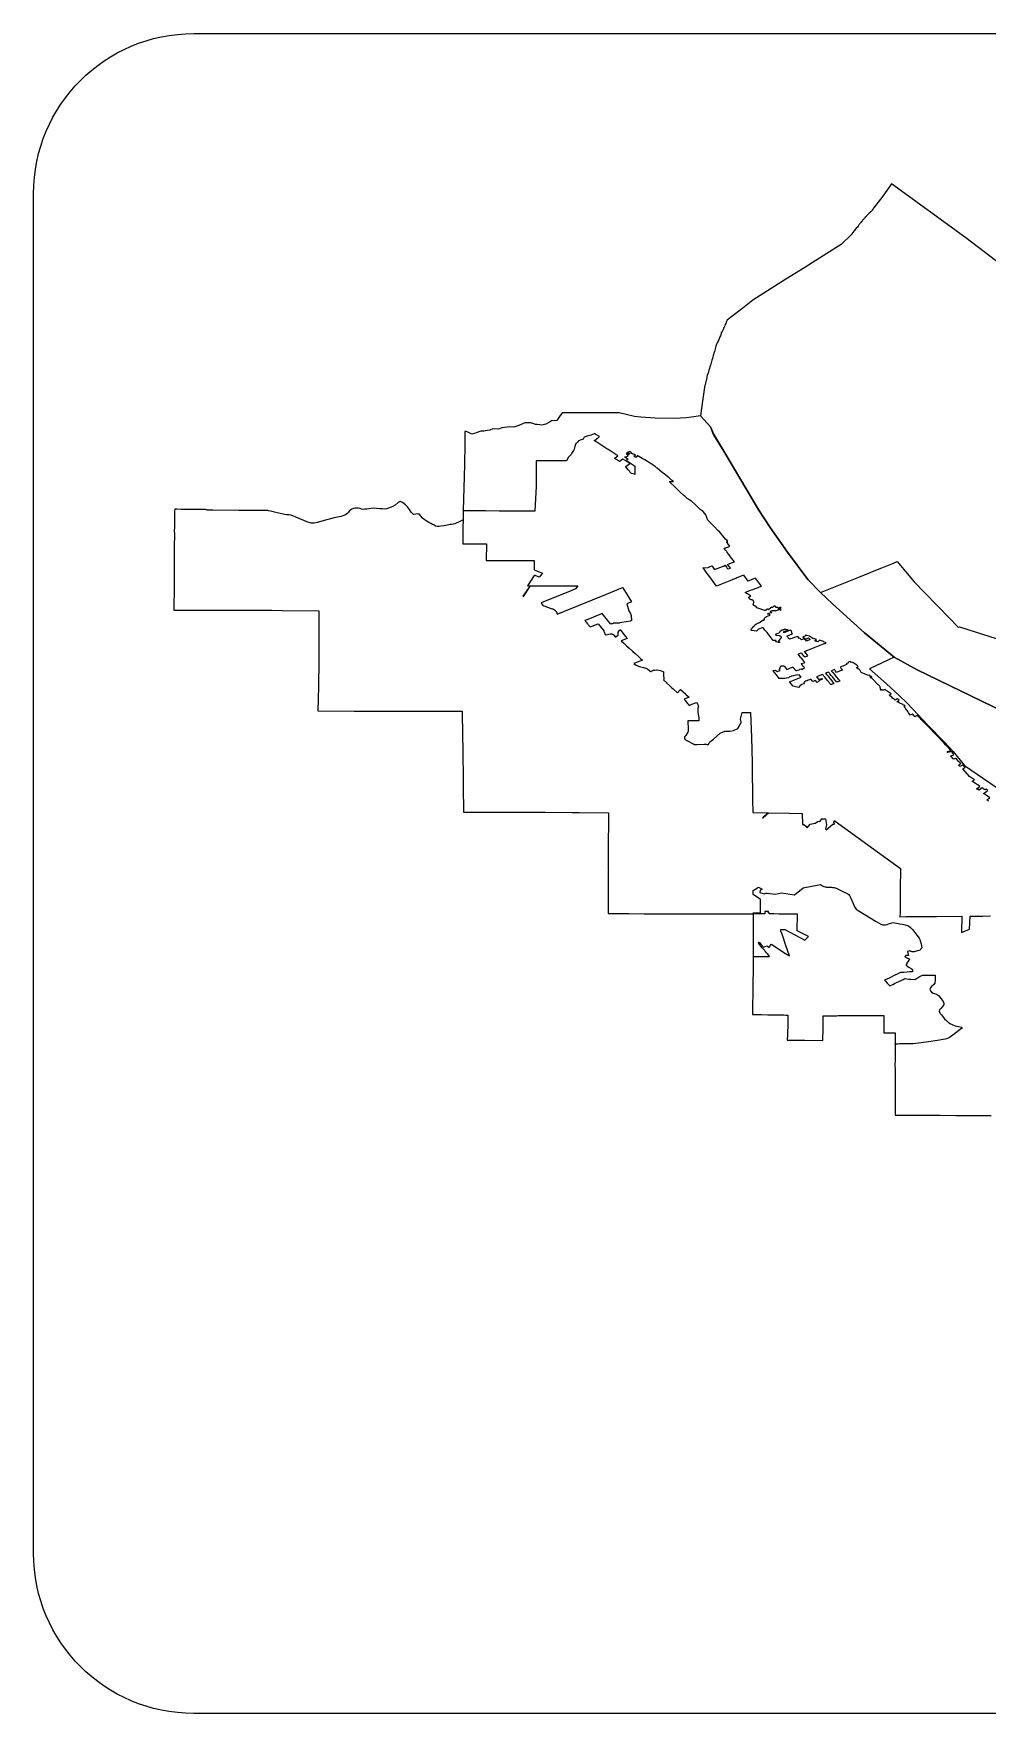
# Model space of a CAD drawing. Extents: x -18 to 322, y 1 to 218.
# Drawn here: x -18.1 to 104.8, y 1.2 to 217.6 of the extents above; entities that cross this region are included whole.
import ezdxf

# ---------------------------------------------------------------- set-up
doc = ezdxf.new("R2010")
doc.units = 0
doc.layers.add('Cuts', color=7, linetype='CONTINUOUS')

msp = doc.modelspace()

# ---------------------------------------------------------------- linework, layer by layer
at = {"layer": 'Cuts', "color": 7}
for points in [[(2.571138, 217.626737), (301.56804, 217.626737)], [(-18.066362, 21.817313), (-18.066362, 196.989237)], [(108.217705, 186.597217), (102.042889, 191.296155), (92.476008, 198.261104), (91.352047, 196.680322), (90.124214, 195.135714), (90.088559, 195.063367), (90.050834, 194.991536), (89.98934, 194.895935), (89.926295, 194.800334), (89.882369, 194.758476), (89.836376, 194.716618), (89.77023, 194.656156), (89.703569, 194.595695), (89.601249, 194.508879), (89.499964, 194.410694), (89.39816, 194.311992), (89.320645, 194.221041), (89.241582, 194.13009), (89.183705, 194.069629), (89.126343, 194.010201), (89.039009, 193.906848), (88.951676, 193.803495), (88.906202, 193.747168), (88.859175, 193.691358), (88.789928, 193.609192), (88.7212, 193.527026), (88.667455, 193.461914), (88.612162, 193.396802), (88.525863, 193.299133), (88.44008, 193.201982), (88.395122, 193.14152), (88.349645, 193.081059), (88.264381, 192.970471), (88.166194, 192.829395), (88.06956, 192.688318), (87.929516, 192.537423), (87.789472, 192.386528), (87.69904, 192.269739), (87.608606, 192.152433), (87.470631, 191.980351), (87.354876, 191.83514), (87.359532, 191.768478), (85.968922, 190.464164), (84.118905, 189.294727), (81.289104, 187.506722), (78.869096, 185.976066), (74.60424, 183.280107), (73.293724, 182.233659), (71.739297, 181.036316), (71.303666, 180.691117), (71.262841, 180.621871), (71.174991, 180.439453), (71.100577, 180.268404), (71.041149, 180.134562), (70.975003, 179.98005), (70.901108, 179.809518), (70.834962, 179.656039), (70.758997, 179.483956), (70.698019, 179.340295), (70.646343, 179.22454), (70.506299, 179.071061), (70.516115, 178.921716), (70.472189, 178.823531), (70.419479, 178.698991), (70.364702, 178.572901), (70.306308, 178.441642), (70.24688, 178.302116), (70.157996, 178.098511), (70.059812, 177.873201), (69.976095, 177.677865), (69.895482, 177.495964), (69.85259, 177.343518), (69.80918, 177.198307), (69.753372, 177.011755), (69.70531, 176.847424), (69.657251, 176.681026), (69.590589, 176.455717), (69.54253, 176.293453), (69.494471, 176.130156), (69.45313, 175.988562), (69.384918, 175.758085), (69.321355, 175.541561), (69.274846, 175.384464), (69.223686, 175.212382), (69.188031, 175.09301), (69.136871, 174.915759), (69.070725, 174.689416), (69.008712, 174.47961), (68.942051, 174.256885), (68.869187, 174.007288), (68.799424, 173.772677), (68.735861, 173.557186), (68.692453, 173.406808), (68.667662, 173.326709), (68.381375, 172.047717), (68.08837, 169.984795), (67.857891, 168.371972), (69.134299, 166.942603), (69.552362, 165.967986), (70.854091, 163.820313), (73.052924, 160.125446), (75.355109, 156.213542), (76.843906, 154.000239), (79.072711, 150.81542), (81.698907, 147.275071), (83.318964, 145.594551), (84.872875, 144.145029), (88.971848, 140.421225), (92.82071, 137.264311), (95.751796, 135.646839), (106.948528, 130.21823)], [(50.01917, 168.76678), (49.670354, 168.293425), (49.363395, 167.792164), (48.653877, 167.750823), (48.405314, 167.575121), (47.915423, 167.2816), (47.40796, 167.162744), (47.167146, 167.202535), (46.815748, 167.260928), (46.775439, 167.261987), (46.594056, 167.263574), (46.387351, 167.360726), (45.94965, 167.479583), (45.210161, 167.468205), (44.469121, 167.118355), (43.816963, 166.925603), (43.280044, 166.953509), (42.263571, 166.843953), (41.846024, 166.677038), (41.10705, 166.707528), (40.725164, 166.531827), (40.366529, 166.464133), (39.960352, 166.405737), (39.538156, 166.402112), (39.280806, 166.319946), (38.975916, 166.20264), (38.406959, 166.033143), (38.061244, 166.181455), (37.874691, 166.265169), (37.659717, 166.354053), (37.498486, 166.373182), (37.473694, 164.27615), (37.469038, 162.505202), (37.401344, 160.122401), (37.383246, 159.488846), (37.377558, 159.286275), (37.367742, 158.92609), (37.33777, 157.858457), (37.33261, 157.72358), (37.287121, 156.128849), (37.26852, 154.964061), (36.838573, 154.755289), (36.223623, 154.464866), (35.990562, 154.39717), (35.769905, 154.371849), (35.587488, 154.352217), (35.425221, 154.32328), (34.803556, 154.192538), (34.448538, 154.140344), (34.169485, 154.121744), (33.930222, 154.120685), (33.768477, 154.15996), (33.654788, 154.216287), (33.494591, 154.311889), (33.341628, 154.38837), (33.102883, 154.499473), (32.86569, 154.614197), (32.496202, 154.830721), (32.242988, 155.029675), (31.997007, 155.230179), (31.850764, 155.411564), (31.725706, 155.582612), (31.636824, 155.682865), (31.541223, 155.697337), (31.385158, 155.727825), (31.165535, 155.714914), (30.866329, 155.667371), (30.777961, 155.75884), (30.566603, 155.97433), (30.34543, 156.302477), (30.099966, 156.660593), (29.851403, 156.891069), (29.463831, 157.192344), (29.140335, 157.347372), (28.90779, 157.188209), (28.517117, 156.884351), (28.133162, 156.634238), (27.390572, 156.403246), (27.17043, 156.363971), (26.856753, 156.378444), (26.556512, 156.393419), (25.703335, 156.464214), (25.112674, 156.396517), (24.871345, 156.363963), (24.613996, 156.328305), (24.411425, 156.324178), (24.188182, 156.365), (23.990262, 156.427529), (23.75255, 156.470937), (23.597004, 156.481785), (23.352575, 156.470408), (23.138117, 156.422865), (22.951049, 156.356719), (22.813072, 156.276106), (22.678714, 156.16965), (22.428083, 155.885948), (22.283906, 155.750556), (22.116474, 155.624982), (21.794013, 155.468401), (21.571288, 155.397604), (21.304637, 155.340245), (20.871589, 155.258079), (20.672635, 155.213637), (19.858731, 155.005381), (18.482071, 154.621941), (18.065042, 154.53461), (17.855752, 154.536727), (17.711058, 154.545511), (17.549828, 154.569271), (17.25889, 154.659189), (15.70808, 155.333567), (15.317923, 155.49273), (15.080728, 155.561458), (14.813044, 155.605384), (14.533991, 155.631737), (14.284394, 155.662743), (14.089574, 155.689614), (13.92576, 155.727339), (13.160949, 155.914923), (12.46435, 156.078221), (12.192015, 156.142301), (12.105199, 156.165028), (11.685069, 156.183126), (9.699144, 156.185242), (9.540498, 156.187359), (8.390697, 156.192016), (5.011575, 156.205959), (4.286555, 156.207018), (4.110855, 156.320706), (3.766173, 156.317082), (3.32744, 156.31814), (2.644278, 156.320786), (2.471678, 156.321315), (0.946707, 156.325972), (0.378266, 156.328088), (0.124535, 156.328617), (0.101281, 156.087288), (0.101797, 156.072816), (0.073892, 155.86249), (0.098697, 155.728648), (0.097663, 155.590673), (0.095079, 155.225321), (0.094046, 155.171576), (0.093012, 155.066674), (0.08216, 154.232099), (0.078026, 154.114793), (0.067174, 153.831091), (0.063557, 153.747374), (0.075442, 153.001167), (0.064074, 151.636393), (0.062006, 151.389897), (0.058389, 150.839024), (0.055805, 150.69123), (0.052705, 150.218909), (0.051154, 149.968278), (0.050121, 149.775007), (0.030484, 146.624296), (0.02945, 146.525593), (0, 143.317171), (0.643888, 143.319817), (0.925525, 143.320875), (3.34915, 143.328628), (4.464844, 143.332252), (9.330697, 143.349821), (10.429338, 143.340005), (11.527978, 143.330691), (12.639022, 143.320346), (13.942301, 143.309498), (18.685681, 143.268157), (18.686713, 141.621748), (18.691364, 140.153104), (18.692396, 140.008924), (18.695497, 138.356829), (18.699633, 136.72489), (18.634521, 133.591228), (18.633991, 133.519399), (18.631928, 133.4424), (18.567849, 130.356803), (23.215627, 130.337673), (25.834589, 130.327328), (26.018557, 130.304071), (27.863922, 130.319047), (32.514283, 130.328863), (37.162579, 130.338679), (37.207021, 127.083063), (37.228214, 125.440786), (37.250942, 123.821245), (37.259197, 122.807872), (37.266949, 121.885963), (37.270044, 121.735069), (37.283485, 120.252471), (37.30571, 117.655731), (37.309335, 117.305364), (37.657633, 117.305894), (41.995355, 117.314149), (42.52142, 117.315207), (43.409738, 117.317324), (44.298055, 117.318911), (45.187923, 117.321028), (46.078309, 117.322615), (46.681371, 117.323674), (46.966627, 117.320578), (47.85701, 117.311291), (51.320883, 117.274599), (52.209716, 117.265285), (55.98468, 117.224976), (55.983092, 116.60951), (55.982563, 116.019365), (55.981505, 115.304681), (55.97788, 113.978663), (55.972191, 111.177284), (55.971662, 111.139044), (55.970604, 110.73235), (55.968487, 109.917412), (55.988649, 109.813026), (55.967455, 109.725692), (55.965868, 109.030129), (55.96428, 108.246198), (55.962693, 107.555283), (55.961635, 107.486037), (55.958989, 105.914039), (55.957401, 105.864429), (55.955814, 104.642282), (55.954755, 104.62937), (55.954755, 104.502764), (55.954755, 104.490355), (55.954755, 104.239726), (57.600649, 104.23507), (57.618746, 104.23507), (57.848706, 104.234011), (57.873498, 104.23454), (58.564928, 104.231895), (60.617515, 104.226206), (60.666609, 104.224089), (61.456223, 104.22356), (62.147654, 104.221443), (62.582253, 104.220385), (62.722813, 104.219856), (62.756404, 104.219856), (63.192552, 104.218268), (63.627151, 104.21721), (64.418318, 104.215093), (64.49945, 104.214564), (65.190881, 104.212448), (65.378984, 104.212448), (65.635815, 104.211918), (65.876628, 104.211918), (67.065702, 104.211389), (68.516259, 104.210331), (69.168931, 104.210331), (69.810754, 104.209802), (69.962165, 104.209802), (71.365697, 104.207685), (72.011135, 104.206627), (72.897386, 104.210754), (74.527778, 104.206098), (74.649735, 104.152353), (74.642485, 104.063471), (74.643014, 103.702768), (74.643014, 103.485727), (74.643014, 103.230963), (74.643544, 103.168434), (74.641956, 102.981881), (74.643014, 102.61963), (74.643014, 102.396387), (74.642485, 102.365383), (74.643014, 102.360727), (74.643014, 102.270808), (74.644073, 101.893055), (74.644073, 101.365954), (74.643544, 101.206276), (74.644073, 100.978898), (74.644073, 100.749454), (74.644073, 100.664189), (74.644602, 100.296252), (74.644602, 100.129339), (74.644602, 98.728908), (74.64566, 98.726262), (74.645131, 98.725204), (74.646189, 98.218775), (74.645131, 97.848255), (74.64566, 97.742835), (74.642565, 97.558867), (74.640448, 97.392468), (74.637802, 97.195065), (74.633675, 96.998178), (74.631029, 96.800775), (74.628383, 96.60337), (74.626266, 96.405967), (74.62362, 96.20908), (74.619493, 96.003924), (74.618964, 95.92951), (74.615868, 95.702651), (74.610709, 95.438584), (74.607084, 95.217927), (74.603459, 94.880477), (74.597268, 94.547166), (74.595151, 94.424177), (74.592505, 94.145639), (74.585785, 93.78752), (74.583668, 93.659364), (74.580044, 93.408216), (74.577927, 93.279542), (74.574302, 93.030979), (74.547428, 91.251243), (75.164963, 91.239363), (75.55202, 91.232114), (75.728235, 91.229018), (76.523535, 91.213513), (76.776749, 91.208857), (77.167425, 91.201105), (77.452678, 91.195945), (77.734313, 91.190786), (78.015433, 91.185097), (78.297072, 91.179938), (78.578707, 91.174249), (78.858277, 91.16909), (79.12441, 91.163931), (79.114065, 90.669387), (79.111949, 90.337624), (79.101101, 89.855484), (79.097476, 89.515452), (79.081971, 89.195576), (79.073716, 88.828673), (79.049428, 88.472105), (79.027203, 88.11502), (79.018418, 87.980662), (79.016302, 87.939321), (81.318486, 87.919689), (83.620671, 87.900057), (83.65426, 89.479807), (83.658916, 91.077123), (83.741599, 91.075536), (84.00515, 91.077123), (84.268699, 91.078711), (84.532766, 91.06527), (84.796831, 91.064212), (85.067616, 91.063683), (85.410231, 91.062624), (85.586964, 91.086384), (87.301073, 91.096729), (89.971192, 91.112736), (90.182033, 91.113795), (90.604229, 91.115911), (90.95563, 91.118557), (91.271889, 91.120145), (91.488413, 91.121732), (91.495637, 88.864506), (92.951364, 88.869665), (92.952951, 88.706369), (92.949855, 88.555472), (92.943664, 87.915202), (92.939007, 87.460968), (92.926599, 87.398439), (92.925011, 87.398439), (92.93742, 87.31369), (92.933795, 86.958672), (92.919852, 85.410963), (92.914692, 84.708163), (92.91628, 84.141272), (92.917338, 83.85085), (92.916809, 83.727861), (92.918396, 83.510821), (92.919455, 83.224533), (92.920513, 83.028162), (92.921571, 82.829725), (92.920513, 82.680381), (92.921571, 82.431299), (92.923159, 82.131058), (92.92263, 82.003418), (92.923688, 81.501641), (92.924217, 81.48148), (92.928345, 80.238144), (92.934033, 78.328699), (92.934562, 78.272888), (98.726458, 78.270242), (100.738739, 78.241821), (100.956814, 78.240233), (102.209965, 78.238117), (105.30745, 78.229332)], [(106.947721, 130.217918), (95.750989, 135.646527), (92.820937, 137.263481), (92.819879, 137.26401), (88.971017, 140.420923), (84.87256, 144.144727), (83.318133, 145.594249), (81.698076, 147.275285), (79.07188, 150.815637), (76.843075, 153.999938), (75.354278, 156.213757), (73.052093, 160.125663), (70.85326, 163.820527), (69.551531, 165.967685), (69.133469, 166.942301), (67.85706, 168.372189), (66.717595, 168.193389), (65.969838, 168.096752), (65.284091, 168.063679), (64.654155, 168.015105), (62.003154, 168.073498), (60.155722, 168.214574), (59.367658, 168.274521), (57.365712, 168.745291), (50.01917, 168.76678)], [(301.56804, 1.179813), (2.571138, 1.179813)]]:
    msp.add_lwpolyline(points, dxfattribs=at)
msp.add_lwpolyline([(2.571138, 217.626737)], close=True, dxfattribs=at)
at = {"layer": 'Cuts', "color": 5}
for points in [[(104.968016, 118.739551), (104.750684, 118.896287), (105.141929, 119.144173), (104.546944, 119.596064), (104.32601, 119.710477), (104.385778, 119.7559), (104.750373, 120.010514), (104.885593, 120.105059), (104.641316, 120.275609), (104.500945, 120.177879), (104.376232, 120.261484), (104.253278, 120.345124), (104.130402, 120.426757), (103.754066, 120.157725), (103.622935, 120.225783), (103.594218, 120.240493), (103.436178, 120.321597), (103.844793, 120.619479), (103.566391, 120.8074), (103.425432, 120.901324), (103.286229, 120.995283), (103.14703, 121.089245), (103.007828, 121.183204), (102.864995, 121.279868), (103.152089, 121.492724), (102.517569, 121.920086), (101.65018, 122.893523), (101.960586, 123.095432), (101.808253, 123.20964), (101.722856, 123.277667), (101.61002, 123.371985), (101.330468, 123.190573), (101.22448, 123.289654), (101.118498, 123.388576), (101.229944, 123.46169), (101.252275, 123.475554), (101.296856, 123.504799), (101.392896, 123.567124), (101.288593, 123.668086), (101.224356, 123.734831), (101.182157, 123.778413), (101.160038, 123.803284), (100.799608, 124.23893), (100.710938, 124.212365), (100.432762, 124.128895), (100.345767, 124.236979), (100.260521, 124.345253), (100.173516, 124.453493), (100.088271, 124.561764), (100.361215, 124.644056), (100.503783, 124.686784), (100.432444, 124.799342), (100.379866, 124.882502), (100.376197, 124.886453), (100.359334, 124.911888), (100.28451, 125.023451), (100.206222, 125.133712), (100.075818, 125.094768), (99.742002, 124.994629), (99.654996, 125.102868), (100.00795, 125.208469), (100.120952, 125.242582), (100.033964, 125.350359), (99.882933, 125.51995), (99.833336, 125.572482), (99.829667, 125.57601), (99.825998, 125.579785), (99.785587, 125.622478), (99.686503, 125.724773), (99.589178, 125.826952), (99.436877, 125.984178), (99.23681, 126.192126), (97.087271, 128.427795), (96.393347, 129.149705), (96.294245, 129.252), (96.19691, 129.354175), (96.09961, 129.455423), (96.0262, 129.531235), (96.002317, 129.556529), (95.905021, 129.657624), (95.807722, 129.758872), (95.773185, 129.742467), (95.519375, 129.621062), (95.47102, 129.598202), (95.377837, 129.728519), (95.310693, 129.823575), (95.223116, 129.945678), (95.186674, 129.932943), (94.869012, 129.824315), (94.784973, 129.945868), (94.708403, 130.056623), (94.630072, 130.167494), (94.553494, 130.2784), (94.476927, 130.389155), (94.40035, 130.500061), (94.322016, 130.610932), (94.245445, 130.721683), (94.168914, 130.83151), (94.090534, 130.94346), (94.217262, 130.986658), (94.140684, 131.097568), (94.013963, 131.054215), (93.961621, 131.131057), (93.948145, 131.159773), (93.759741, 131.250903), (93.623375, 131.316844), (93.612615, 131.322171), (93.465471, 131.393605), (93.318331, 131.464884), (93.171195, 131.536007), (93.4435, 131.723001), (93.197194, 131.897957), (92.943681, 131.725054), (92.941917, 131.726112), (92.830842, 131.819531), (92.717967, 131.913994), (92.605089, 132.008458), (92.490453, 132.102886), (92.377575, 132.197349), (92.264697, 132.291812), (92.151819, 132.386276), (92.403476, 132.561613), (92.280318, 132.649088), (92.15716, 132.736563), (92.032241, 132.824006), (91.90909, 132.911329), (91.784171, 132.998768), (91.655577, 133.090145), (91.648309, 133.095719), (91.569587, 133.084148), (91.541682, 133.077904), (91.515612, 133.069825), (91.491376, 133.059806), (91.470668, 133.049681), (91.465482, 133.046859), (91.460297, 133.044037), (91.44996, 133.038287), (91.43091, 133.030984), (91.41179, 133.024916), (91.392634, 133.020366), (91.373407, 133.017191), (91.34709, 133.015427), (91.325959, 133.015779), (91.306521, 133.017543), (91.285283, 133.020718), (91.26574, 133.025587), (91.247889, 133.031725), (91.230003, 133.039239), (91.222842, 133.042414), (91.21568, 133.045942), (91.20679, 133.048764), (91.1979, 133.050881), (91.189046, 133.052292), (91.178462, 133.052997), (91.169643, 133.053135), (91.15913, 133.05243), (91.150381, 133.051018), (91.141668, 133.048902), (91.132989, 133.046432), (91.124311, 133.042905), (91.115668, 133.039024), (91.108789, 133.034579), (91.101945, 133.029675), (91.098417, 133.0265), (91.006028, 133.09253), (91.026101, 133.162161), (91.028923, 133.180576), (91.028627, 133.187984), (91.033037, 133.253911), (91.031978, 133.27917), (91.031682, 133.286579), (91.031509, 133.290883), (91.019938, 133.3602), (90.999618, 133.428417), (90.989917, 133.451206), (90.953866, 133.516495), (90.920247, 133.56533), (90.868586, 133.625065), (90.822862, 133.668267), (90.757429, 133.720333), (90.74293, 133.730528), (90.020582, 134.499026), (89.84897, 134.653702), (89.769757, 134.610353), (89.705442, 134.678322), (89.926849, 134.774274), (89.912068, 134.79156), (89.809995, 134.747763), (89.625605, 134.957853), (89.499335, 134.903091), (88.576444, 135.317601), (88.378476, 135.646768), (88.322624, 135.679118), (88.255938, 135.718361), (88.151417, 135.779522), (88.131591, 135.791622), (88.046918, 135.840531), (87.9424, 135.901692), (88.164604, 136.065511), (88.077955, 136.163725), (88.000478, 136.252713), (88.012402, 136.262802), (87.607099, 136.49583), (87.46839, 136.575745), (87.410492, 136.527418), (87.34018, 136.613157), (87.28659, 136.589132), (87.197767, 136.697633), (87.129692, 136.727584), (86.86301, 136.61963), (86.896418, 136.576806), (86.931554, 136.53417), (86.626758, 136.411276), (86.695362, 136.324274), (86.515792, 136.238239), (85.977192, 136.021457), (85.868095, 135.977363), (85.910689, 135.924541), (86.097545, 135.697391), (86.15678, 135.624543), (86.080587, 135.593745), (85.469248, 135.347923), (85.393041, 135.317443), (85.257938, 135.482857), (85.202414, 135.55084), (85.165446, 135.594984), (85.104345, 135.670414), (84.723363, 135.516716), (84.749292, 135.484543), (84.871374, 135.336761), (85.158267, 134.984837), (85.182256, 134.956791), (85.800337, 134.201381), (85.495548, 134.078642), (85.419358, 134.047845), (84.980831, 134.582589), (84.893832, 134.689428), (84.806869, 134.795342), (84.732793, 134.88717), (84.710603, 134.913876), (84.525606, 135.13844), (84.475646, 135.199442), (84.362722, 135.338302), (84.342367, 135.363032), (83.961427, 135.20841), (83.98732, 135.177471), (84.079918, 135.062723), (84.250094, 134.85668), (84.42595, 134.640572), (84.512864, 134.535892), (84.599866, 134.428898), (85.03839, 133.894309), (84.733608, 133.771567), (84.657411, 133.740911), (84.496442, 133.93696), (84.372469, 134.088093), (84.248415, 134.241231), (84.04494, 134.487787), (84.033757, 134.503309), (84.024514, 134.514069), (83.92091, 134.640007), (83.763582, 134.832888), (83.69147, 134.919513), (83.580402, 135.055943), (82.81668, 134.748962), (83.107105, 134.397113), (83.181565, 134.427099), (83.488147, 134.548955), (83.575149, 134.44212), (83.268575, 134.320108), (83.20149, 134.28162), (83.017002, 134.099417), (82.94857, 134.050727), (82.875016, 133.998079), (82.651164, 134.269827), (82.315217, 134.134434), (82.072139, 134.446664), (81.897232, 134.376288), (81.7379, 134.312538), (81.578557, 134.249098), (81.419229, 134.185195), (81.394993, 134.175459), (81.258877, 134.103224), (81.222961, 133.989951), (81.108851, 133.851845), (80.924754, 133.74767), (80.733782, 133.639346), (80.67528, 133.606255), (80.478639, 133.376466), (79.811081, 133.523169), (79.337512, 134.096518), (80.837706, 134.686546), (80.565627, 135.01948), (80.151458, 134.947449), (79.832321, 134.875451), (79.606868, 134.836758), (79.571908, 134.830832), (79.292526, 134.689301), (79.175238, 134.630235), (78.937896, 134.580973), (78.871563, 134.567638), (78.738901, 134.540792), (78.474991, 134.539381), (77.998205, 134.536559), (77.770512, 134.815623), (77.215084, 135.497903), (77.178166, 135.540656), (77.532821, 135.604734), (77.745592, 135.434085), (78.134758, 135.558827), (78.036665, 135.67855), (78.226872, 136.155396), (78.628605, 136.143154), (78.671122, 136.092492), (78.99688, 135.694322), (79.684388, 135.970833), (79.758838, 136.001137), (79.877227, 135.858068), (79.918008, 135.806756), (79.938292, 135.783579), (80.097533, 135.587349), (80.128965, 135.549574), (80.232005, 135.569188), (80.5848, 135.635839), (80.657366, 135.712984), (80.83329, 135.758097), (80.96103, 135.688611), (81.001836, 135.724114), (81.250022, 135.941503), (81.25355, 135.942561), (81.087223, 136.140039), (80.839259, 136.441992), (81.223352, 136.561997), (81.308541, 136.587891), (81.030863, 136.928575), (80.860644, 137.135229), (80.749625, 137.270117), (80.423887, 137.667832), (80.500087, 137.698488), (80.808352, 137.822546), (81.087882, 137.479738), (81.330082, 137.321227), (81.548282, 137.40927), (81.702421, 137.471066), (81.500685, 137.717496), (81.263809, 138.006255), (81.270759, 138.008724), (81.785112, 138.215801), (83.695291, 138.986585), (83.704005, 138.989055), (83.78889, 139.022639), (83.858165, 139.050544), (84.010568, 139.111991), (84.040025, 139.123844), (83.952131, 139.16513), (83.808787, 139.228605), (83.690521, 139.281166), (83.572249, 139.333881), (83.565088, 139.337056), (83.452301, 139.384635), (83.325502, 139.430549), (83.193588, 139.472353), (83.188614, 139.464839), (82.980228, 139.263661), (82.850201, 139.302262), (82.720178, 139.340866), (82.590151, 139.379467), (82.797489, 139.562897), (82.7989, 139.567237), (82.55379, 139.622997), (82.548463, 139.624055), (82.543136, 139.625466), (82.512903, 139.633051), (82.441632, 139.654782), (82.375433, 139.681699), (82.317951, 139.710627), (82.312554, 139.713449), (82.299924, 139.721386), (82.272866, 139.737367), (82.223932, 139.772645), (82.220264, 139.776279), (82.214831, 139.779877), (82.112945, 139.862674), (82.107512, 139.866272), (82.103843, 139.869906), (82.069448, 139.893895), (82.027972, 139.91866), (81.981345, 139.94025), (81.933103, 139.958277), (81.883244, 139.972705), (81.877917, 139.973764), (81.872591, 139.975175), (81.867264, 139.976233), (81.343269, 140.095867), (81.406956, 140.043927), (81.055543, 139.898357), (81.415479, 139.613267), (81.759973, 139.755768), (81.878224, 139.65988), (81.994722, 139.563804), (81.989819, 139.554597), (81.498082, 139.353675), (81.439379, 139.456754), (81.397709, 139.5301), (81.337141, 139.504523), (81.314422, 139.544168), (81.301722, 139.55394), (81.181742, 139.649021), (80.878858, 139.522144), (80.640772, 139.709413), (80.578425, 139.684295), (80.428791, 139.903998), (80.39884, 139.948586), (80.245911, 139.900227), (80.24069, 139.898463), (79.941436, 139.812671), (79.927571, 139.807168), (79.610509, 139.682782), (79.456334, 139.621751), (79.341996, 139.576624), (79.246284, 139.680817), (79.160999, 139.788305), (79.118356, 139.842047), (79.073955, 139.895754), (78.98866, 140.003393), (79.454701, 140.186859), (79.470294, 140.193033), (79.614083, 140.249847), (79.709382, 140.287044), (79.674528, 140.322435), (79.659358, 140.34974), (79.638615, 140.38403), (79.623516, 140.409007), (79.60877, 140.469162), (79.605948, 140.497314), (79.593636, 140.584499), (79.58337, 140.620532), (79.562626, 140.65514), (79.538567, 140.684738), (79.511227, 140.708092), (79.476831, 140.731622), (79.433795, 140.751448), (79.326667, 140.701989), (79.208836, 140.656173), (78.644064, 140.433285), (78.557012, 140.540889), (79.062917, 140.739637), (79.133945, 140.767718), (79.12823, 140.778407), (79.123503, 140.808217), (79.082863, 140.812203), (78.946567, 140.831571), (78.872029, 140.846917), (78.805149, 140.84698), (78.722906, 140.835162), (78.647704, 140.823344), (78.609368, 140.813784), (78.564071, 140.802248), (78.513762, 140.784151), (78.492948, 140.776178), (78.437075, 140.765065), (78.392971, 140.767887), (78.355929, 140.770004), (78.305633, 140.707792), (78.093028, 140.524404), (78.023432, 140.460731), (77.982595, 140.425982), (77.929488, 140.389928), (77.580061, 140.238989), (77.571453, 140.234191), (77.562881, 140.228794), (77.556072, 140.222796), (77.549299, 140.216341), (77.54429, 140.209461), (77.541115, 140.2023), (77.53794, 140.194821), (77.536528, 140.187236), (77.535117, 140.179511), (77.535428, 140.17182), (77.537544, 140.164165), (77.539661, 140.156651), (77.545235, 140.149524), (77.549045, 140.142504), (77.554584, 140.135978), (77.561851, 140.129945), (77.569118, 140.124371), (77.578114, 140.119468), (77.587074, 140.115164), (77.597764, 140.11153), (77.606689, 140.108708), (77.619107, 140.106591), (77.626197, 140.105533), (77.997471, 140.063694), (78.079235, 140.043726), (78.138508, 140.014058), (78.163944, 139.994196), (78.182147, 139.97945), (78.200527, 139.959765), (78.21358, 139.94135), (78.229102, 139.905268), (78.245224, 139.854546), (78.239368, 139.825442), (78.233265, 139.802511), (78.225362, 139.780145), (78.213897, 139.758484), (78.198833, 139.738905), (77.91888, 139.392583), (77.913905, 139.385246), (77.91073, 139.379178), (77.899371, 139.355683), (77.928334, 139.335751), (77.935566, 139.331412), (77.941034, 139.326579), (77.948266, 139.322098), (77.955533, 139.316842), (78.000773, 139.285974), (78.028184, 139.261209), (78.051926, 139.240254), (78.053337, 139.20868), (78.043601, 139.18829), (78.006062, 139.159009), (77.957251, 139.147403), (77.905971, 139.153471), (77.642252, 139.23414), (77.608209, 139.249027), (77.578964, 139.275592), (77.562807, 139.327238), (77.583832, 139.416473), (77.45019, 139.413651), (77.37986, 139.411887), (77.282782, 139.418908), (77.238541, 139.424975), (76.433703, 140.442471), (76.402164, 140.482709), (76.359563, 140.535375), (76.305482, 140.56716), (76.258711, 140.635931), (76.153117, 140.766759), (76.067816, 140.874395), (76.056739, 140.887588), (75.971444, 140.995069), (75.884385, 141.102674), (75.437236, 140.930977), (75.326298, 140.888841), (75.06374, 140.635067), (74.783874, 140.679478), (74.470343, 140.729392), (74.363063, 140.771055), (74.397529, 140.83265), (74.445232, 140.91532), (74.492099, 140.975155), (74.518874, 141.009621), (74.555747, 141.05538), (74.748363, 141.254107), (74.813133, 141.306431), (74.826751, 141.31779), (74.891507, 141.370421), (74.834124, 141.44037), (74.839239, 141.444498), (74.870142, 141.464077), (74.980209, 141.527785), (74.98536, 141.53096), (75.101162, 141.583369), (75.106348, 141.585485), (75.111534, 141.587602), (75.154823, 141.605276), (75.160009, 141.607393), (75.165195, 141.609862), (75.327639, 141.684168), (75.353497, 141.697926), (75.506486, 141.788392), (75.513366, 141.792238), (75.516893, 141.795413), (75.523773, 141.799082), (75.809971, 141.990562), (75.815121, 141.99409), (75.820272, 141.997265), (75.847753, 142.013987), (75.892602, 142.0366), (75.939352, 142.05572), (75.953286, 142.059707), (75.989774, 142.071384), (76.042098, 142.083202), (76.112082, 142.093538), (76.091974, 142.111953), (76.006725, 142.218206), (75.997482, 142.229107), (76.217559, 142.44549), (76.338841, 142.493073), (76.370026, 142.505561), (76.584857, 142.590154), (76.825667, 142.685284), (76.814272, 142.706486), (76.801114, 142.726877), (76.784498, 142.746138), (76.764425, 142.763953), (76.742658, 142.780322), (76.717435, 142.794927), (76.690518, 142.807663), (76.669069, 142.816165), (76.663707, 142.817928), (76.658345, 142.819692), (76.651219, 142.821809), (76.637037, 142.824631), (76.624654, 142.826395), (76.610543, 142.827101), (76.596467, 142.826977), (76.582427, 142.825566), (76.568457, 142.823449), (76.556251, 142.820274), (76.501436, 142.870228), (76.938034, 143.042172), (77.040047, 143.043936), (77.010554, 143.077132), (77.006886, 143.080766), (77.003217, 143.084399), (76.994044, 143.093924), (76.977711, 143.105919), (76.961412, 143.116996), (76.939858, 143.127967), (76.920173, 143.136046), (76.898794, 143.142572), (76.873924, 143.148076), (76.84803, 143.179191), (77.083678, 143.271442), (77.092639, 143.267314), (77.175594, 143.305196), (77.200606, 143.296447), (77.230839, 143.288403), (77.262766, 143.282724), (77.294586, 143.279196), (77.321045, 143.278138), (77.352689, 143.278843), (77.364966, 143.279902), (77.379006, 143.28096), (77.419445, 143.282018), (77.461764, 143.280254), (77.502443, 143.275351), (77.541481, 143.267484), (77.580636, 143.256689), (77.946199, 143.400851), (77.85466, 143.48863), (77.919836, 143.530935), (77.971126, 143.481066), (78.075471, 143.38136), (78.126761, 143.331488), (78.251503, 143.38068), (78.200216, 143.430397), (78.157484, 143.486298), (78.120143, 143.539373), (78.079224, 143.59392), (78.23342, 143.654795), (78.182126, 143.704667), (77.920516, 143.60142), (77.838407, 143.673499), (77.74369, 143.665456), (77.68472, 143.687434), (77.593735, 143.674064), (77.58989, 143.681684), (77.582305, 143.694948), (77.578248, 143.708742), (77.574156, 143.722712), (77.57345, 143.737034), (77.574508, 143.751075), (77.540218, 143.772136), (77.349122, 143.884464), (77.1209, 143.695213), (77.098781, 143.676269), (77.024874, 143.719523), (76.934626, 143.644183), (76.628087, 143.38939), (76.494642, 143.468779), (76.447775, 143.496225), (76.417718, 143.456153), (76.382271, 143.418596), (76.34143, 143.383847), (76.295185, 143.352239), (76.24527, 143.324263), (76.189926, 143.300027), (76.134374, 143.280872), (76.121886, 143.285246), (75.896779, 143.368064), (75.618119, 143.4694), (75.117944, 143.651775), (75.041105, 143.680315), (75.049325, 143.694355), (75.05571, 143.710513), (75.058533, 143.72413), (75.059591, 143.737571), (75.059245, 143.746214), (75.055188, 143.759408), (75.051167, 143.771967), (75.045416, 143.783573), (75.037902, 143.795144), (75.026896, 143.806645), (75.015924, 143.817228), (75.003224, 143.826541), (74.988796, 143.834726), (74.972674, 143.842099), (74.96015, 143.846791), (74.944099, 143.852012), (74.926354, 143.85554), (74.917464, 143.857656), (74.896156, 143.862172), (74.862325, 143.871838), (74.828388, 143.884115), (74.799636, 143.898508), (74.774413, 143.912513), (74.749048, 143.930681), (74.727105, 143.950754), (74.706856, 143.972556), (74.690099, 143.995522), (74.676799, 144.019617), (74.667027, 144.043641), (74.66491, 144.054542), (74.660395, 144.07913), (74.659336, 144.105024), (74.662159, 144.123757), (74.66357, 144.129189), (74.664981, 144.134446), (74.71208, 144.362975), (74.718007, 144.390986), (74.720829, 144.405062), (74.721535, 144.43159), (74.718712, 144.458049), (74.716596, 144.469585), (74.714479, 144.475547), (74.704637, 144.501582), (74.693101, 144.525853), (74.676309, 144.54896), (74.65613, 144.569668), (74.648686, 144.579687), (74.634222, 144.589423), (74.616054, 144.603711), (74.587197, 144.620891), (74.558446, 144.635884), (74.526237, 144.648513), (74.49237, 144.658638), (74.456856, 144.666435), (74.39313, 144.67536), (74.355845, 144.683403), (74.323778, 144.692787), (74.295167, 144.704252), (74.268215, 144.717764), (74.24472, 144.73318), (74.221155, 144.75029), (74.20281, 144.769058), (74.186159, 144.789095), (74.161606, 144.830706), (74.061844, 144.903977), (74.065936, 144.933187), (74.07532, 144.962221), (74.086503, 144.990514), (74.104777, 145.017854), (74.12485, 145.043677), (74.150285, 145.067772), (74.177555, 145.090068), (74.208423, 145.110106), (74.242925, 145.127744), (74.279278, 145.142808), (74.317505, 145.15512), (74.352183, 145.167679), (74.189888, 145.26392), (74.054672, 145.34327), (73.92122, 145.42266), (73.785996, 145.502165), (73.650784, 145.581519), (73.600255, 145.612281), (73.763119, 145.676416), (74.092345, 145.805226), (74.421582, 145.93388), (74.586199, 145.998206), (74.591384, 146.000323), (74.8998, 146.12147), (75.012449, 146.165179), (75.050563, 146.180278), (75.060935, 146.184653), (75.279276, 146.269937), (75.35899, 146.300981), (75.436954, 146.331814), (75.698623, 146.433834), (75.719402, 146.442406), (74.956643, 147.460572), (74.875222, 147.428117), (74.693337, 147.35543), (74.378056, 147.229679), (73.9935, 147.075871), (73.424406, 147.830488), (73.377603, 147.812602), (73.328934, 147.797291), (72.544067, 147.487662), (72.408911, 147.434713), (72.032899, 147.28739), (71.984388, 147.268234), (71.950275, 147.241176), (71.641831, 147.120639), (69.914331, 146.443009), (69.048406, 147.61529), (68.733686, 148.041251), (68.191833, 148.772944), (68.165763, 148.808508), (68.829451, 148.850231), (69.08258, 148.945777), (69.23686, 149.004663), (69.314912, 149.033344), (69.339042, 149.002969), (69.630786, 148.622809), (69.65862, 148.58697), (70.676027, 148.979111), (70.799147, 149.025039), (71.033254, 149.112341), (71.226502, 148.860518), (71.267421, 148.806278), (71.391948, 148.643298), (71.702307, 148.760174), (71.57778, 148.923157), (71.343645, 149.228447), (71.83958, 149.414079), (72.240106, 149.564973), (71.731034, 150.226865), (71.562092, 150.443396), (71.49716, 150.525527), (71.250014, 150.847676), (71.188631, 150.929108), (71.112354, 151.030598), (70.917017, 151.290243), (71.192695, 151.394559), (71.298451, 151.434744), (71.372989, 151.463354), (71.381668, 151.466529), (71.655536, 151.572042), (71.439964, 151.853336), (71.272744, 152.070675), (71.258844, 152.065913), (71.217365, 152.134017), (71.382084, 152.19619), (71.282915, 152.297843), (71.084459, 152.503922), (70.190644, 153.580515), (70.126558, 153.554551), (69.666194, 154.055185), (68.782038, 154.935203), (68.53588, 155.623278), (68.188203, 156.035785), (67.793374, 156.308267), (67.131853, 156.992853), (66.679743, 157.375215), (66.253221, 157.647369), (66.142981, 157.717494), (65.875801, 157.967529), (65.771482, 158.065372), (65.211489, 158.589448), (65.03213, 158.757652), (64.642367, 159.121355), (63.798664, 159.911313), (64.268729, 159.912019), (64.369081, 159.912167), (64.250731, 160.008496), (64.163686, 160.07091), (64.07812, 160.140291), (63.99248, 160.21152), (63.91405, 160.278576), (63.853933, 160.328265), (63.804693, 160.37015), (63.684526, 160.467831), (63.334937, 160.752145), (62.928862, 161.083287), (62.264228, 161.624536), (62.26056, 161.628064), (62.203925, 161.678589), (62.116538, 161.749321), (62.014169, 161.842112), (61.932183, 161.909866), (61.457627, 162.235935), (61.381967, 162.278067), (61.297, 162.332501), (61.167322, 162.403928), (61.136666, 162.421814), (61.053728, 162.469657), (61.048331, 162.472127), (60.666025, 162.694257), (60.336047, 162.885198), (60.134093, 163.002059), (59.699255, 163.260144), (59.698903, 163.228676), (59.698952, 163.140941), (59.523043, 163.006977), (59.392875, 163.090423), (59.264457, 163.174052), (59.50183, 163.355352), (59.384655, 163.379059), (59.313634, 163.393522), (59.123681, 163.431668), (58.99527, 163.51515), (58.90607, 163.63025), (58.818637, 163.745231), (58.742466, 163.843014), (58.669469, 163.733001), (58.520032, 163.684063), (58.365413, 163.546208), (58.32563, 163.4421), (58.378, 163.409997), (58.61712, 163.591484), (58.745531, 163.508006), (58.508168, 163.326555), (58.508175, 163.326399), (58.467437, 163.159207), (58.458652, 163.158502), (58.451632, 163.157444), (58.444647, 163.156032), (58.437662, 163.154269), (58.432476, 163.152152), (58.425527, 163.149682), (58.420376, 163.14686), (58.415225, 163.143685), (58.410075, 163.14051), (58.40496, 163.1367), (58.399844, 163.13289), (58.396669, 163.128657), (58.393494, 163.124106), (58.380159, 163.105479), (58.376984, 163.099235), (58.371904, 163.093873), (58.366824, 163.088687), (58.35998, 163.083925), (58.354865, 163.079339), (58.347986, 163.074894), (58.341107, 163.070907), (58.334228, 163.067238), (58.327313, 163.063711), (58.318635, 163.060536), (58.311685, 163.058066), (58.306464, 163.056655), (58.299514, 163.054538), (58.285544, 163.052069), (58.276795, 163.050658), (58.268011, 163.049952), (58.255699, 163.049247), (58.245116, 163.049497), (58.236297, 163.04985), (58.227442, 163.050908), (58.220351, 163.052319), (58.215024, 163.053025), (58.122702, 163.071687), (58.283668, 162.967116), (58.413836, 162.883674), (58.544011, 162.800076), (58.304894, 162.61859), (58.435062, 162.535147), (58.563473, 162.451669), (58.823813, 162.284629), (58.95222, 162.201151), (59.082388, 162.117705), (59.21256, 162.034111), (59.340967, 161.95063), (59.371694, 161.930874), (59.386158, 161.921455), (59.386864, 161.820931), (59.386744, 160.914856), (59.386416, 160.836363), (59.366836, 160.841373), (58.950615, 160.945164), (58.511403, 161.440778), (58.276644, 161.758052), (58.190488, 161.798427), (58.255018, 161.85677), (58.74859, 162.232235), (58.305561, 162.518521), (57.862571, 162.803727), (57.503884, 162.531803), (57.432154, 162.477323), (57.303736, 162.560956), (57.173564, 162.644395), (57.043393, 162.727838), (56.914974, 162.811467), (56.770307, 162.90495), (56.842041, 162.959429), (57.198954, 163.231629), (57.068782, 163.315068), (57.009085, 163.354124), (57.007321, 163.355183), (56.940406, 163.398564), (56.824677, 163.473197), (56.680053, 163.5656), (56.551638, 163.649075), (56.421463, 163.732517), (56.293041, 163.816143), (56.076094, 163.954901), (55.947577, 164.040841), (55.803015, 164.131551), (55.67284, 164.21499), (55.544422, 164.298464), (55.414237, 164.382055), (55.284058, 164.465494), (55.15564, 164.548968), (55.025458, 164.632407), (54.897033, 164.716037), (54.766854, 164.799472), (54.636672, 164.882911), (54.508243, 164.966537), (54.17188, 165.183549), (54.241854, 165.237993), (54.361414, 165.328741), (54.48097, 165.41949), (54.499773, 165.433601), (54.600537, 165.510249), (54.718337, 165.600962), (54.837897, 165.691711), (54.385787, 165.983508), (54.224839, 166.087298), (53.783737, 165.893122), (53.235298, 165.740433), (52.88451, 165.620228), (52.728589, 165.385034), (52.476607, 165.303197), (52.116403, 165.155044), (52.003638, 164.984243), (51.837596, 164.824558), (51.810502, 164.798418), (51.653389, 164.420102), (51.573154, 164.099611), (51.476059, 163.890114), (51.307847, 163.654363), (51.26624, 163.595244), (51.186202, 163.399347), (51.174384, 163.386788), (50.851674, 163.053879), (50.597081, 162.562121), (46.665383, 162.561062), (46.671839, 159.305886), (46.519915, 156.091785), (44.197406, 156.101063), (41.904831, 156.110129), (40.159865, 156.117079), (40.050694, 156.117432), (39.584079, 156.119196), (39.583373, 156.120254), (37.287121, 156.128685)], [(37.268442, 154.964032), (37.268488, 154.961562), (37.251625, 154.001019), (37.232187, 152.846589), (37.215359, 151.885735), (38.831678, 151.878715), (40.294827, 151.872118), (40.260467, 149.749782), (41.801029, 149.742586), (43.341592, 149.735354), (46.422718, 149.720819), (46.413158, 148.535137), (47.511874, 148.097078), (47.08963, 147.575419), (46.563572, 147.784429), (46.406882, 147.785135), (45.553516, 146.486577), (45.896779, 146.485872), (44.968473, 145.127053), (45.03313, 145.095515), (45.968954, 146.485787), (46.389663, 146.485082), (46.400211, 146.485142), (47.519769, 146.483378), (47.731009, 146.483025), (48.804794, 146.481261), (51.079109, 146.477557), (51.645921, 146.476851), (52.045325, 146.480697), (52.04215, 146.476146), (51.745323, 146.072205), (51.070068, 145.797606), (47.347694, 144.282051), (47.551505, 143.946595), (47.655115, 143.909356), (48.758904, 143.516725), (48.764266, 143.514608), (48.769629, 143.512844), (48.787479, 143.506424), (48.821487, 143.492912), (48.85553, 143.478484), (48.887844, 143.463244), (48.920194, 143.447228), (48.952579, 143.430294), (48.9832, 143.412726), (49.012128, 143.394346), (49.041056, 143.37519), (49.068255, 143.355364), (49.095489, 143.334938), (49.120995, 143.313878), (49.144772, 143.292005), (49.168585, 143.269674), (49.190634, 143.246814), (49.212717, 143.223355), (49.236847, 143.192522), (49.270397, 143.146781), (49.29682, 143.103209), (49.313929, 143.071777), (49.316046, 143.064862), (49.329452, 143.038439), (49.339329, 143.011663), (49.347479, 142.984676), (49.355628, 142.957371), (49.362013, 142.930066), (49.36667, 142.902408), (49.376159, 142.842461), (49.378629, 142.82708), (50.334311, 143.215717), (55.724043, 145.410023), (57.805259, 146.257335), (57.855304, 146.195419), (58.974064, 144.395138), (58.366143, 144.152307), (58.637373, 143.239314), (58.637528, 143.235469), (58.647371, 143.209611), (58.660706, 143.184599), (58.664481, 143.178354), (58.668149, 143.174827), (58.669913, 143.171017), (58.783959, 143.00676), (58.787628, 143.003232), (58.789392, 142.999422), (58.813875, 142.959819), (58.848341, 142.891116), (58.868203, 142.835384), (58.870319, 142.823883), (58.872083, 142.819897), (58.899353, 142.711732), (58.90147, 142.704359), (58.905844, 142.683157), (58.913676, 142.620246), (58.910854, 142.560976), (58.911012, 142.55713), (58.907238, 142.519895), (58.905474, 142.516014), (58.904063, 142.460939), (58.911577, 142.405732), (58.924206, 142.355098), (58.926323, 142.347725), (58.94816, 142.28679), (58.950276, 142.279417), (58.958179, 142.258003), (58.969503, 142.195625), (58.973666, 142.136341), (58.973965, 142.128932), (58.972554, 142.073394), (58.972854, 142.065986), (58.971443, 142.054697), (58.966751, 142.039951), (58.962059, 142.025523), (58.953839, 142.011482), (58.943821, 141.998182), (58.932003, 141.985764), (58.918385, 141.974229), (58.902969, 141.963751), (58.885753, 141.954473), (58.866739, 141.946394), (58.847653, 141.939692), (58.828498, 141.934541), (58.821513, 141.933483), (57.73313, 141.734093), (57.467587, 141.685455), (57.457109, 141.683691), (57.411661, 141.676001), (57.334561, 141.667675), (57.260736, 141.665206), (57.250187, 141.665146), (56.776643, 141.667615), (56.737972, 141.666204), (56.699417, 141.662183), (56.662738, 141.655268), (56.626162, 141.645743), (56.607077, 141.639358), (56.601891, 141.637594), (56.59667, 141.63583), (56.45448, 141.583488), (56.449258, 141.581725), (56.444073, 141.579608), (56.43543, 141.575445), (56.419907, 141.568037), (56.407913, 141.559641), (56.395954, 141.550292), (56.385794, 141.540238), (56.377433, 141.529443), (56.370871, 141.518048), (56.277844, 141.555048), (55.866582, 142.059379), (55.192262, 142.88581), (54.068259, 142.437408), (53.983402, 142.403471), (53.219663, 142.098428), (52.959895, 141.994538), (53.004313, 141.941149), (53.091403, 141.834028), (53.165532, 141.742531), (53.315562, 141.559418), (53.417518, 141.433011), (53.461936, 141.379622), (53.526816, 141.299195), (53.636106, 141.165535), (53.895864, 141.26958), (54.65955, 141.575692), (55.435774, 140.623778), (55.384335, 140.59037), (55.398905, 140.578622), (55.408112, 140.568321), (55.417355, 140.557561), (55.424869, 140.546308), (55.432384, 140.534737), (55.436405, 140.522777), (55.561123, 140.183105), (55.667951, 140.196052), (55.668152, 140.191113), (55.670269, 140.186069), (55.673973, 140.181377), (55.677677, 140.177143), (55.68311, 140.173616), (55.690271, 140.171146), (55.695598, 140.169735), (55.704418, 140.16903), (55.713166, 140.170088), (56.221304, 140.268612), (56.231782, 140.270376), (56.268509, 140.276055), (56.310613, 140.27923), (56.352844, 140.279456), (56.395199, 140.276634), (56.43592, 140.270672), (56.476765, 140.261782), (56.515965, 140.249929), (56.553522, 140.235253), (56.587671, 140.218037), (56.618398, 140.198317), (56.647467, 140.176374), (56.673078, 140.152527), (56.689729, 140.132665), (56.693398, 140.129032), (56.695162, 140.125363), (56.851393, 139.919086), (56.853157, 139.915418), (56.856826, 139.911784), (56.862294, 139.906951), (56.867727, 139.903211), (56.87316, 139.899684), (56.878557, 139.896861), (56.885683, 139.894392), (56.891046, 139.892275), (56.898136, 139.890864), (56.905227, 139.889806), (56.914047, 139.889453), (56.921102, 139.889439), (56.928123, 139.890145), (56.935108, 139.891203), (56.942093, 139.892967), (56.949042, 139.895083), (56.955957, 139.897906), (56.961107, 139.901081), (56.966258, 139.904608), (56.971373, 139.908242), (56.974901, 139.912017), (56.978429, 139.915792), (57.037487, 139.978187), (57.041015, 139.981962), (57.044543, 139.985737), (57.056361, 139.997696), (57.075129, 140.012089), (57.095731, 140.025001), (57.118132, 140.036396), (57.142368, 140.045991), (57.166674, 140.053893), (57.192815, 140.059961), (57.208549, 140.062431), (57.219027, 140.064195), (57.226012, 140.065958), (57.231197, 140.068075), (57.238147, 140.070545), (57.243333, 140.073367), (57.248484, 140.076542), (57.252011, 140.08007), (57.255539, 140.083844), (57.259067, 140.087901), (57.262242, 140.092135), (57.263653, 140.09665), (57.265064, 140.101166), (57.26474, 140.109174), (57.264436, 140.116582), (57.242317, 140.271109), (57.242155, 140.275131), (57.234605, 140.374283), (57.234302, 140.381691), (57.232538, 140.421904), (57.239558, 140.465529), (57.25187, 140.50849), (57.271308, 140.550202), (57.297837, 140.590363), (57.309479, 140.607084), (57.313007, 140.611), (57.438655, 140.766938), (57.442183, 140.770713), (57.445711, 140.774488), (57.491248, 140.823199), (57.988149, 140.203224), (58.412745, 139.673091), (57.65059, 139.372743), (57.988738, 139.06401), (58.332354, 138.750605), (58.674178, 138.43778), (59.098189, 138.051343), (59.450903, 137.730252), (59.854869, 137.360379), (60.123517, 137.115632), (60.372031, 136.889911), (59.836793, 136.67938), (59.750168, 136.645725), (59.259973, 136.4529), (59.572171, 136.262376), (59.577604, 136.258848), (59.583001, 136.256026), (59.708964, 136.187763), (59.84696, 136.126528), (59.995084, 136.075823), (60.151559, 136.036234), (60.15865, 136.034823), (60.163977, 136.033765), (60.501232, 135.962627), (60.526103, 135.957124), (60.659541, 135.921391), (60.700548, 135.908338), (60.825696, 135.860107), (60.942398, 135.80307), (60.991029, 135.775659), (60.996426, 135.772836), (61.09954, 135.703808), (61.188722, 135.631112), (61.192391, 135.627478), (61.19606, 135.623844), (61.431814, 135.40866), (61.472814, 135.439105), (61.477929, 135.442915), (61.48308, 135.446549), (61.510491, 135.465281), (61.575769, 135.504517), (61.646529, 135.538772), (61.722796, 135.567453), (61.802813, 135.590489), (61.88659, 135.607599), (61.965366, 135.617794), (61.975879, 135.618852), (62.179262, 135.637409), (62.189775, 135.638467), (62.200288, 135.639878), (62.214258, 135.6427), (62.229921, 135.646863), (62.242056, 135.651872), (62.255885, 135.658011), (62.267915, 135.665031), (62.269679, 135.665737), (62.693552, 135.54158), (63.076954, 135.373898), (63.08782, 135.192778), (63.103554, 134.892247), (63.120064, 134.57184), (63.130577, 134.399346), (63.075116, 134.378355), (63.497564, 133.985396), (63.501233, 133.981763), (63.463119, 133.966981), (63.892502, 133.576474), (64.109919, 133.378957), (64.321875, 133.185963), (64.893682, 132.667679), (64.905783, 132.672689), (65.291245, 133.104574), (65.952622, 132.503416), (66.016584, 132.444858), (66.381953, 132.113356), (65.74097, 131.864203), (66.016729, 131.529379), (66.192649, 131.313302), (66.279612, 131.208171), (66.398071, 131.06404), (66.760102, 131.205557), (67.35249, 131.438009), (67.462723, 131.279679), (67.500869, 131.163248), (67.540863, 131.04469), (67.598821, 130.83012), (67.499729, 130.80024), (67.502199, 130.170849), (67.56965, 129.939042), (67.613003, 129.694109), (67.630007, 129.447884), (67.650256, 129.078208), (66.238961, 129.08103), (66.270641, 127.951224), (66.270941, 127.943816), (66.269177, 127.860049), (66.249809, 127.729824), (66.211018, 127.60153), (66.152725, 127.476854), (66.080007, 127.360836), (66.078243, 127.357097), (66.074715, 127.353322), (65.94478, 127.17294), (65.856497, 127.05029), (65.85297, 127.046515), (65.851206, 127.042776), (65.83138, 127.011237), (65.813494, 126.974647), (65.802699, 126.93696), (65.797196, 126.898765), (65.796998, 126.86021), (65.803842, 126.821951), (65.814178, 126.784376), (65.8315, 126.747712), (65.854042, 126.71254), (65.88177, 126.679309), (65.914685, 126.648194), (65.951031, 126.619619), (65.992536, 126.594077), (66.00513, 126.587092), (66.087874, 126.54248), (66.897005, 126.113725), (66.95981, 126.083527), (67.027702, 126.058056), (67.0989, 126.037877), (67.173403, 126.022849), (67.249444, 126.01343), (67.325259, 126.009549), (67.390305, 126.010961), (67.400853, 126.011313), (68.334857, 126.06151), (68.44559, 126.064332), (68.588334, 126.058688), (68.733287, 126.042001), (68.871608, 126.015296), (69.047284, 126.369901), (69.379442, 126.596857), (69.535229, 126.703887), (70.393456, 127.497189), (70.774385, 127.649705), (70.784757, 127.653938), (70.796893, 127.658666), (70.902475, 127.701934), (70.928652, 127.707084), (71.010362, 127.731532), (71.637266, 127.762329), (72.123503, 127.834434), (72.686215, 128.104199), (72.887665, 128.431401), (73.115687, 128.884956), (73.009808, 129.284699), (73.220839, 130.159186), (73.380979, 130.158833), (74.090161, 130.157422), (74.317167, 130.157069), (74.405428, 126.92341), (74.493676, 123.689898), (74.526484, 121.65527), (74.544299, 120.472293), (74.556752, 119.684424), (74.563384, 119.301522), (74.570087, 118.874062), (74.594958, 117.254529), (76.515597, 117.219993), (75.830379, 116.587917), (75.950418, 116.57751), (76.64411, 117.217618), (79.258363, 117.170399), (80.964227, 117.139531), (80.978514, 115.734745), (81.189186, 115.701443), (81.413419, 115.505881), (81.60104, 115.302039), (81.99359, 115.776715), (82.623919, 115.893873), (82.968664, 116.113787), (83.288609, 116.162975), (83.503715, 116.457273), (83.94353, 116.456567), (84.093062, 115.667859), (83.939159, 115.163672), (84.060776, 115.026212), (84.91303, 115.74989), (85.103989, 115.769399), (85.0128, 116.025265), (85.126553, 116.215324), (85.132021, 116.210491), (85.20628, 116.157218), (93.624334, 110.065917), (93.593784, 107.397668), (93.588915, 106.947312), (93.570218, 105.302715), (93.559458, 104.339836), (93.555013, 103.834747), (94.328553, 103.841767), (98.069683, 103.87574), (98.266586, 103.877503), (101.54538, 103.906466), (101.467766, 101.791493), (102.519294, 102.236589), (102.586124, 103.91651), (104.18086, 103.926282), (105.235969, 103.928751)], [(83.318761, 145.594554), (88.244152, 147.600484), (89.626371, 148.159986), (90.03343, 148.324507), (91.223456, 148.805266), (92.503559, 149.322935), (93.212039, 149.609476), (94.254117, 148.332681), (95.369198, 146.989617), (96.679855, 145.639893), (98.421935, 143.842183), (99.916037, 142.301726), (101.039268, 141.144569), (101.205722, 141.207346), (103.252155, 140.554418), (106.876396, 139.389634)], [(92.82059, 137.264395), (92.084731, 136.918715), (89.641664, 135.787103), (91.829433, 133.84346), (93.468191, 132.335694), (94.432012, 131.378862), (95.931956, 129.818223), (96.418726, 129.305196), (97.202859, 128.483284), (99.275301, 126.327826), (100.42094, 125.129637), (100.934172, 124.480028), (101.885402, 123.30192), (104.314559, 121.633366), (107.969742, 119.166811)], [(74.645592, 98.725798), (74.645945, 98.726503), (75.773278, 98.723681), (76.149643, 98.722623), (76.485558, 98.721565), (76.747604, 98.720859), (76.660772, 98.824611), (76.512983, 99.001017), (76.368968, 99.171021), (76.22671, 99.34106), (76.191609, 99.383231), (76.138036, 99.447087), (76.084467, 99.510944), (75.914527, 99.713279), (75.807388, 99.840837), (75.312335, 100.43024), (75.420278, 100.544487), (75.623418, 100.303953), (75.959622, 99.903377), (76.395522, 100.083491), (76.522155, 99.995794), (76.612656, 99.931899), (76.695891, 99.873874), (76.738961, 99.939646), (76.971001, 100.291196), (76.980843, 100.308835), (77.062155, 100.254779), (78.821222, 99.106449), (79.31062, 98.787382), (78.870237, 100.117125), (78.428192, 101.443746), (78.333898, 101.689216), (78.222081, 101.976744), (78.153413, 102.153485), (78.254745, 102.170137), (78.733701, 102.198747), (81.278894, 100.831557), (81.753136, 101.28349), (80.303876, 102.031068), (80.371048, 104.165296), (79.472079, 104.172034), (79.366126, 104.182723), (79.231061, 104.173868), (78.441167, 104.179654), (77.936268, 104.183393), (77.346924, 104.187768), (76.687227, 104.192283), (76.689343, 104.315992), (76.601375, 104.316698), (76.60455, 104.501645), (76.16472, 104.50542), (76.161193, 104.196951), (74.734436, 104.207957), (74.729038, 104.21078), (74.707413, 104.223762), (74.676898, 104.239037), (74.642819, 104.255159), (74.643172, 104.329959), (75.582605, 104.323009), (75.577419, 105.542632), (75.577067, 106.035138), (74.633922, 106.700156), (74.63357, 107.233217), (75.33631, 107.645304), (75.804774, 107.368246), (75.548365, 107.271564), (75.51254, 106.938708), (76.072113, 106.801001), (76.316305, 106.851639), (76.430535, 106.853755), (77.512053, 106.726385), (78.304296, 106.925267), (79.980986, 106.649292), (81.102766, 107.576177), (83.308431, 107.967806), (83.579573, 107.829447), (83.749957, 107.747387), (83.90887, 107.68823), (83.992443, 107.665511), (84.07567, 107.651576), (84.165787, 107.641169), (84.356097, 107.632279), (84.731071, 107.623636), (84.859666, 107.618627), (84.947853, 107.612489), (85.02931, 107.598836), (85.087747, 107.588888), (85.197994, 107.559008), (85.339133, 107.504429), (86.202945, 107.103903), (86.825619, 106.795448), (86.96213, 106.68064), (87.050557, 106.580769), (87.233994, 106.216618), (87.528931, 105.527918), (87.716121, 105.113884), (87.907602, 104.812188), (88.174507, 104.647056), (90.487805, 103.226191), (90.79978, 103.033105), (91.076929, 102.875265), (91.363339, 102.793625), (91.676539, 102.789604), (91.901357, 102.84075), (92.200597, 102.965989), (92.48858, 103.064943), (92.667379, 103.079548), (92.88645, 103.054572), (93.540355, 102.9305), (93.884271, 102.862011), (94.215763, 102.796359), (94.510872, 102.716889), (94.66482, 102.649135), (94.928899, 102.465891), (95.15055, 102.200087), (95.465495, 101.799805), (95.732404, 101.457328), (96.037055, 101.050364), (96.113516, 100.89705), (96.193548, 100.610266), (96.271723, 100.325762), (96.351338, 99.828952), (96.239469, 99.679804), (96.148523, 99.535077), (96.141679, 99.529856), (95.972472, 99.495531), (95.520783, 99.356981), (95.513833, 99.354864), (95.449416, 99.338636), (95.383051, 99.327136), (95.316486, 99.320574), (95.247969, 99.31881), (95.181008, 99.322338), (95.113857, 99.330593), (95.048262, 99.343787), (94.986, 99.361673), (94.927072, 99.384109), (94.927425, 99.373773), (94.862955, 99.402877), (94.805385, 99.435368), (94.538283, 99.342379), (94.59013, 98.968848), (94.663543, 98.847855), (94.602075, 98.845739), (94.558285, 98.841329), (94.332073, 98.825489), (94.321561, 98.824431), (94.312812, 98.82302), (94.305862, 98.821256), (94.298912, 98.818787), (94.291998, 98.815964), (94.286847, 98.812789), (94.281732, 98.809156), (94.276617, 98.805205), (94.273442, 98.800971), (94.270267, 98.796279), (94.267092, 98.791587), (94.265328, 98.787707), (94.255556, 98.768092), (94.224088, 98.719825), (94.202286, 98.693014), (94.187223, 98.67407), (94.517493, 98.506162), (94.560571, 98.484325), (94.659299, 98.433994), (94.806464, 98.359632), (94.716199, 98.242051), (94.552341, 98.029891), (94.503844, 97.967259), (94.4988, 97.961755), (94.476187, 97.911661), (94.367842, 97.674376), (94.353554, 97.548113), (94.461592, 97.484701), (94.461797, 97.479621), (94.713927, 97.330685), (95.00747, 97.157581), (95.140696, 97.07986), (95.16211, 96.896321), (95.180807, 96.735856), (94.924701, 96.720193), (94.8896, 96.718076), (94.796629, 96.712396), (94.472101, 96.692747), (94.065137, 96.667946), (93.638872, 96.641982), (93.626595, 96.641276), (93.28844, 96.478575), (93.034832, 96.356398), (93.00033, 96.339676), (92.710502, 96.199821), (92.422434, 96.059997), (92.16019, 95.934102), (91.551232, 95.639931), (91.672157, 95.51818), (91.901301, 95.284451), (92.130483, 95.049797), (92.249616, 94.92878), (92.62223, 95.108813), (92.858567, 95.222944), (93.119061, 95.348653), (93.410664, 95.487926), (93.698707, 95.62836), (93.947115, 95.748583), (94.169672, 95.855658), (94.44673, 95.831034), (94.697315, 95.808668), (94.926726, 95.788207), (94.960275, 95.785032), (95.480862, 95.738515), (96.010541, 96.081062), (96.270439, 96.222018), (96.45116, 96.32009), (96.521504, 96.319928), (96.873234, 96.318869), (97.224964, 96.317811), (97.576694, 96.316753), (97.92842, 96.315694), (97.958336, 96.315511), (98.076114, 96.316569), (98.072939, 95.686759), (98.043447, 95.280172), (97.934534, 95.101013), (97.622904, 94.846329), (97.488623, 94.686101), (97.423497, 94.511349), (97.489142, 94.276251), (97.637887, 94.117723), (97.834091, 94.003765), (98.136651, 93.912399), (98.272238, 93.863402), (98.40533, 93.788761), (98.516335, 93.694718), (98.864432, 93.254829), (99.135365, 92.897927), (99.205003, 92.694667), (99.199112, 92.533878), (99.081171, 92.316609), (98.857408, 92.063343), (98.659355, 91.826925), (98.617159, 91.650311), (98.689616, 91.42043), (98.898214, 91.171633), (99.310981, 90.696622), (99.577699, 90.401008), (99.761715, 90.239468), (99.987729, 90.08276), (100.269623, 89.935779), (100.681904, 89.781643), (101.084402, 89.696546), (101.461811, 89.623295), (101.627362, 89.527848), (101.324231, 89.280896), (100.383041, 88.588447), (99.940231, 88.273218), (99.686838, 88.146278), (99.393634, 88.047853), (98.411292, 87.903991), (96.948287, 87.68947), (95.59536, 87.492352), (95.23813, 87.456654), (94.545769, 87.448152), (93.809458, 87.439545), (93.507177, 87.436722), (93.271969, 87.427162), (93.067023, 87.408324), (92.926882, 87.395553), (92.940111, 87.460888)]]:
    msp.add_lwpolyline(points, dxfattribs=at)
at = {"layer": 'Cuts', "color": 7}
for points in [[(-18.066362, 196.989237), (-18.066362, 208.422412), (-8.862037, 217.626737), (2.571138, 217.626737)], [(2.571138, 1.179813), (-8.862037, 1.179813), (-18.066362, 10.384138), (-18.066362, 21.817313)]]:
    msp.add_open_spline(points, degree=3, dxfattribs=at)

doc.saveas('drawing.dxf')
